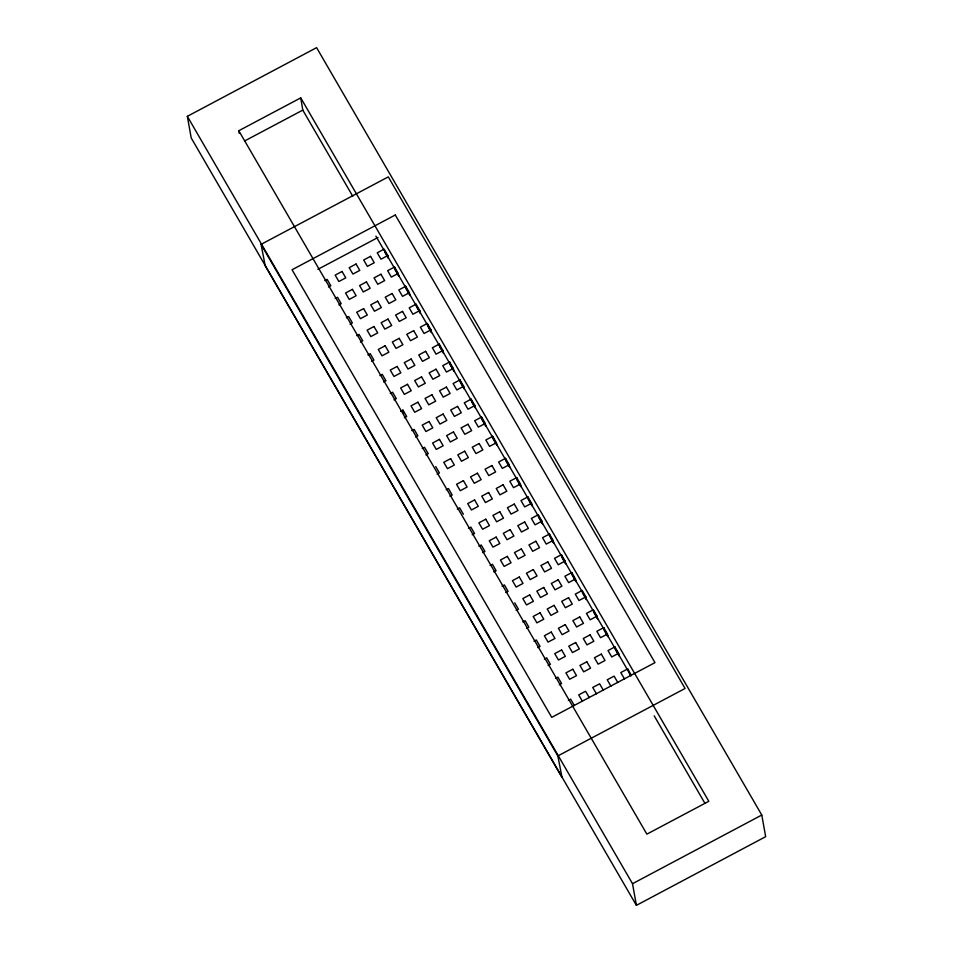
<?xml version="1.0" encoding="UTF-8"?>
<svg xmlns="http://www.w3.org/2000/svg" width="953" height="953" viewBox="0 0 953 953"><rect width="100%" height="100%" fill="white"/><g stroke="black" fill="none" stroke-linecap="round" stroke-linejoin="round"><path stroke-width="1.43" d="M187.336 116.326L316.599 47.65L761.781 815.029L765.664 836.674L636.401 905.35L191.219 137.971L187.336 116.326L632.518 883.705L636.401 905.35M632.518 883.705L761.781 815.029M238.798 130.728L300.743 97.873L708.818 801.294L646.873 834.149L238.798 130.728L239.251 133.444M244.718 140.913L302.792 110.119L300.743 97.873M261.062 244.361L388.288 176.889L685.076 688.471L557.85 755.943L562.02 777.41L265.232 265.827L261.062 244.361L557.85 755.943M317.921 269.33L378.031 237.452M324.818 280.599L327.117 279.384L330.822 285.769L328.523 286.996M387.847 255.535L380.962 259.18L377.245 252.795L384.13 249.138L387.847 255.535L388.359 258.215L384.655 251.818M335.194 298.492L337.493 297.276L341.198 303.662L338.911 304.889M394.518 267.031L387.633 270.688L391.338 277.073L398.223 273.428L394.518 267.031L395.03 269.711L398.747 276.108L398.223 273.428M346.38 317.754L348.667 316.539L352.384 322.936L350.085 324.151M405.692 286.305L398.807 289.95L402.523 296.347L409.397 292.702L405.692 286.305L406.216 288.985L409.921 295.382L409.397 292.702M356.756 335.647L359.055 334.432L362.759 340.829L360.472 342.044M416.068 304.198L409.194 307.843L412.899 314.24L419.785 310.595L416.068 304.198L416.592 306.878L420.309 313.275L419.785 310.595M367.941 354.921L370.229 353.706L373.945 360.103L371.646 361.318M427.254 323.46L420.368 327.117L424.073 333.514L430.959 329.857L427.254 323.46L427.778 326.14L431.483 332.537L430.959 329.857M379.913 375.565L382.213 374.35L385.917 380.747L383.618 381.962M439.226 344.104L432.34 347.762L436.057 354.159L442.942 350.501L439.226 344.104L439.75 346.797L443.455 353.182L442.942 350.501M390.289 393.458L392.588 392.243L396.293 398.64L394.006 399.855M449.613 361.997L442.728 365.654L446.433 372.051L453.318 368.394L449.613 361.997L450.126 364.689L453.842 371.074L453.318 368.394M400.677 411.351L402.964 410.135L406.681 416.532L404.382 417.748M459.989 379.902L453.104 383.547L456.821 389.944L463.694 386.287L459.989 379.902L460.513 382.582L464.218 388.967L463.694 386.287M411.851 430.625L414.15 429.398L417.855 435.795L415.568 437.01M471.163 399.164L464.29 402.809L467.994 409.206L474.88 405.561L471.163 399.164L471.687 401.844L474.654 406.967M422.227 448.518L424.526 447.291L428.242 453.688L425.943 454.903M481.551 417.057L474.665 420.702L478.37 427.099L485.256 423.454L481.551 417.057L482.063 419.737L485.78 426.134L485.256 423.454M492.725 436.331L485.839 439.976L489.556 446.373L496.442 442.716L492.725 436.331L493.249 439.011L496.954 445.408L496.442 442.716M437.117 474.177L439.416 472.962L435.7 466.565M446.183 489.806L448.482 488.591L452.187 494.988L449.899 496.203M505.507 458.345L498.622 462.002L502.326 468.388L509.212 464.742L505.507 458.345L506.019 461.026L508.985 466.148M457.369 509.069L459.656 507.854L463.372 514.251M516.681 477.62L509.795 481.265L513.512 487.662L520.386 484.017L516.681 477.62L517.205 480.3L520.91 486.697L520.386 484.017M468.542 528.343L470.842 527.128L474.546 533.525L472.259 534.74M527.855 496.882L520.981 500.539L524.686 506.936L531.571 503.279L527.855 496.882L528.379 499.563L532.096 505.96L531.571 503.279M478.93 546.236L481.217 545.021L484.934 551.418L482.635 552.633M538.242 514.775L531.357 518.432L535.062 524.829L541.947 521.172L538.242 514.775L538.767 517.455L542.471 523.852L541.947 521.172M490.104 565.51L492.403 564.283L496.108 570.68L493.809 571.895M549.416 534.049L542.531 537.695L546.248 544.092L553.133 540.446L549.416 534.049L549.941 536.73M502.076 586.155L504.375 584.928L508.08 591.325L505.793 592.54M561.4 554.694L554.515 558.339L558.22 564.736L565.105 561.091L561.4 554.694L561.913 557.374L565.629 563.771L565.105 561.091M571.776 572.586L564.891 576.231L568.607 582.628L575.481 578.983L571.776 572.586L572.3 575.267L576.005 581.664L575.481 578.983M516.169 610.432L518.468 609.217L514.751 602.832M522.84 621.94L525.139 620.725L528.844 627.11L526.556 628.325M582.152 590.479L575.278 594.124L578.983 600.521L585.869 596.876L582.152 590.479L582.676 593.159L586.381 599.556L585.869 596.876M534.025 641.202L536.313 639.987L540.029 646.384L537.73 647.599M593.338 609.753L586.452 613.398L590.157 619.795L597.043 616.138L593.338 609.753L593.85 612.434L597.567 618.831L597.043 616.138M544.401 659.095L546.688 657.88L550.405 664.277L548.106 665.492M603.714 627.646L596.828 631.291L600.545 637.688L607.43 634.031L603.714 627.646L604.238 630.326L607.943 636.723L607.43 634.031M555.575 678.369L557.874 677.154L561.579 683.539L559.292 684.766M614.888 646.908L608.014 650.565L611.719 656.951L618.604 653.305L614.888 646.908L615.412 649.589L618.378 654.711M568.357 700.384L570.644 699.168L574.361 705.565M631.374 675.332L627.67 668.935L620.784 672.58L624.501 678.977M302.792 110.119L352.777 196.282M375.899 236.141L631.041 675.939M654.175 715.81L704.898 803.26M550.679 538.004L553.645 543.127L553.133 540.446M630.421 675.451L627.67 668.935M617.806 682.527L614.089 676.13L607.216 679.787L610.921 686.172M603.32 690.21L599.616 683.813L592.73 687.458L596.435 693.855M589.288 697.644L585.583 691.247L578.697 694.904L582.414 701.301M618.604 653.305L619.128 655.986M509.212 464.742L509.736 467.423M474.88 405.561L475.404 408.241M402.964 410.135L403.488 412.816M395.292 214.997L292.047 269.747L551.739 717.371L654.973 662.633L395.292 214.997M342.044 271.462L335.158 275.107L338.875 281.504L345.76 277.859L342.044 271.462M356.077 264.017L349.191 267.674L352.908 274.059L359.781 270.414L356.077 264.017M370.562 256.345L363.677 259.99L367.381 266.387L374.267 262.73L370.562 256.345M352.431 289.355L345.546 293L349.251 299.397L356.136 295.752L352.431 289.355M366.452 281.909L359.579 285.566L363.284 291.963L370.169 288.306L366.452 281.909M380.938 274.238L374.052 277.883L377.769 284.28L384.643 280.623L380.938 274.238M363.605 308.617L356.72 312.274L360.437 318.671L367.31 315.014L363.605 308.617M377.638 301.184L370.753 304.829L374.458 311.226L381.343 307.581L377.638 301.184M392.112 293.5L385.238 297.157L388.943 303.542L395.829 299.897L392.112 293.5M373.981 326.51L367.108 330.167L370.812 336.564L377.698 332.907L373.981 326.51M388.014 319.076L381.129 322.722L384.845 329.119L391.719 325.473L388.014 319.076M402.5 311.393L395.614 315.05L399.319 321.435L406.204 317.79L402.5 311.393M385.167 345.784L378.281 349.429L381.986 355.826L388.872 352.181L385.167 345.784M399.188 338.339L392.314 341.996L396.019 348.393L402.905 344.736L399.188 338.339M413.673 330.667L406.788 334.312L410.505 340.709L417.39 337.064L413.673 330.667M397.139 366.428L390.253 370.074L393.97 376.471L400.856 372.826L397.139 366.428M411.172 358.995L404.286 362.64L408.003 369.037L414.877 365.38L411.172 358.995M425.657 351.312L418.772 354.957L422.477 361.354L429.362 357.709L425.657 351.312M407.527 384.321L400.641 387.966L404.346 394.363L411.231 390.718L407.527 384.321M421.548 376.888L414.662 380.533L418.379 386.93L425.264 383.273L421.548 376.888M436.033 369.204L429.148 372.849L432.865 379.246L439.738 375.601L436.033 369.204M417.902 402.214L411.017 405.859L414.734 412.256L421.607 408.611L417.902 402.214M431.935 394.78L425.05 398.425L428.755 404.822L435.64 401.165L431.935 394.78M446.409 387.097L439.536 390.742L443.24 397.139L450.126 393.494L446.409 387.097M429.076 421.488L422.203 425.133L425.908 431.53L432.793 427.873L429.076 421.488M443.109 414.043L436.224 417.7L439.941 424.085L446.814 420.44L443.109 414.043M457.595 406.359L450.709 410.016L454.414 416.413L461.3 412.756L457.595 406.359M439.464 439.381L432.579 443.026L436.283 449.423L443.169 445.766L439.464 439.381M453.485 431.935L446.612 435.592L450.316 441.978L457.202 438.332L453.485 431.935M467.971 424.252L461.085 427.909L464.802 434.306L471.675 430.649L467.971 424.252M450.638 458.643L443.753 462.3L447.469 468.685L454.355 465.04L450.638 458.643M464.671 451.21L457.785 454.855L461.49 461.252L468.376 457.607L464.671 451.21M479.145 443.526L472.271 447.171L475.976 453.568L482.861 449.923L479.145 443.526M463.42 480.669L456.535 484.315L460.239 490.712L467.125 487.066L463.42 480.669M477.441 473.224L470.556 476.881L474.272 483.278L481.158 479.621L477.441 473.224M491.927 465.552L485.041 469.198L488.758 475.595L495.631 471.938L491.927 465.552M474.594 499.932L467.709 503.589L471.425 509.986L478.299 506.329L474.594 499.932M488.627 492.498L481.741 496.144L485.446 502.541L492.332 498.895L488.627 492.498M503.101 484.815L496.227 488.472L499.932 494.857L506.817 491.212L503.101 484.815M485.768 519.206L478.894 522.852L482.599 529.249L489.485 525.603L485.768 519.206M499.801 511.761L492.915 515.418L496.632 521.815L503.506 518.158L499.801 511.761M514.286 504.089L507.401 507.735L511.106 514.132L517.991 510.486L514.286 504.089M496.156 537.099L489.27 540.744L492.975 547.141L499.86 543.496L496.156 537.099M510.177 529.654L503.303 533.311L507.008 539.708L513.893 536.051L510.177 529.654M524.662 521.982L517.777 525.627L521.494 532.024L528.367 528.379L524.662 521.982M507.33 556.373L500.444 560.019L504.161 566.416L511.046 562.758L507.33 556.373M521.362 548.928L514.477 552.573L518.182 558.97L525.067 555.325L521.362 548.928M535.836 541.244L528.963 544.902L532.667 551.299L539.553 547.641L535.836 541.244M519.314 577.018L512.428 580.663L516.133 587.06L523.018 583.403L519.314 577.018M533.335 569.572L526.449 573.229L530.166 579.615L537.051 575.969L533.335 569.572M547.82 561.889L540.935 565.546L544.651 571.943L551.525 568.286L547.82 561.889M529.689 594.91L522.804 598.555L526.521 604.952L533.394 601.295L529.689 594.91M543.722 587.465L536.837 591.122L540.542 597.507L547.427 593.862L543.722 587.465M558.196 579.781L551.322 583.439L555.027 589.836L561.913 586.178L558.196 579.781M540.065 612.803L533.192 616.448L536.896 622.845L543.782 619.2L540.065 612.803M554.098 605.358L547.213 609.015L550.929 615.4L557.803 611.755L554.098 605.358M568.584 597.674L561.698 601.331L565.403 607.728L572.288 604.071L568.584 597.674M551.251 632.065L544.366 635.722L548.07 642.108L554.956 638.462L551.251 632.065M565.272 624.632L558.398 628.277L562.103 634.674L568.989 631.029L565.272 624.632M579.758 616.948L572.872 620.594L576.589 626.991L583.462 623.345L579.758 616.948M561.627 649.958L554.741 653.615L558.458 660L565.343 656.355L561.627 649.958M575.66 642.525L568.774 646.17L572.479 652.567L579.364 648.922L575.66 642.525M590.133 634.841L583.26 638.486L586.965 644.883L593.85 641.238L590.133 634.841M572.813 669.232L565.927 672.878L569.632 679.275L576.517 675.629L572.813 669.232M586.834 661.787L579.948 665.444L583.665 671.841L590.55 668.184L586.834 661.787M601.319 654.115L594.434 657.761L598.139 664.158L605.024 660.5L601.319 654.115"/></g></svg>
